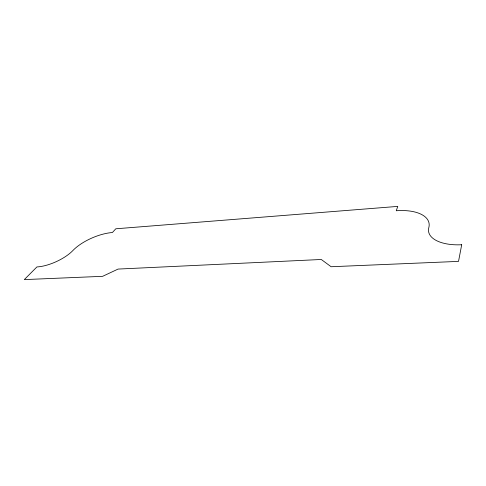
<?xml version="1.0" encoding="UTF-8"?>
<svg xmlns="http://www.w3.org/2000/svg" width="486" height="486" viewBox="0 0 486 486"><rect width="100%" height="100%" fill="white"/><g stroke="black" fill="none" stroke-linecap="round" stroke-linejoin="round"><path stroke-width="0.73" d="M461.7 244.737L458.529 261.389L331.118 266.735L321.289 259.481L118.08 269.074L102.631 276.321L24.3 279.602L36.906 266.942A27.295 10.334 -24.4 0 0 72.894 250.527A31.517 12.672 -23.3 0 1 112.4 232.515L115.796 228.791L397.761 206.398L396.26 210.754A39.463 19.161 -11.6 0 1 428.81 227.648A37.902 18.231 -8.2 0 0 461.7 244.737"/></g></svg>
